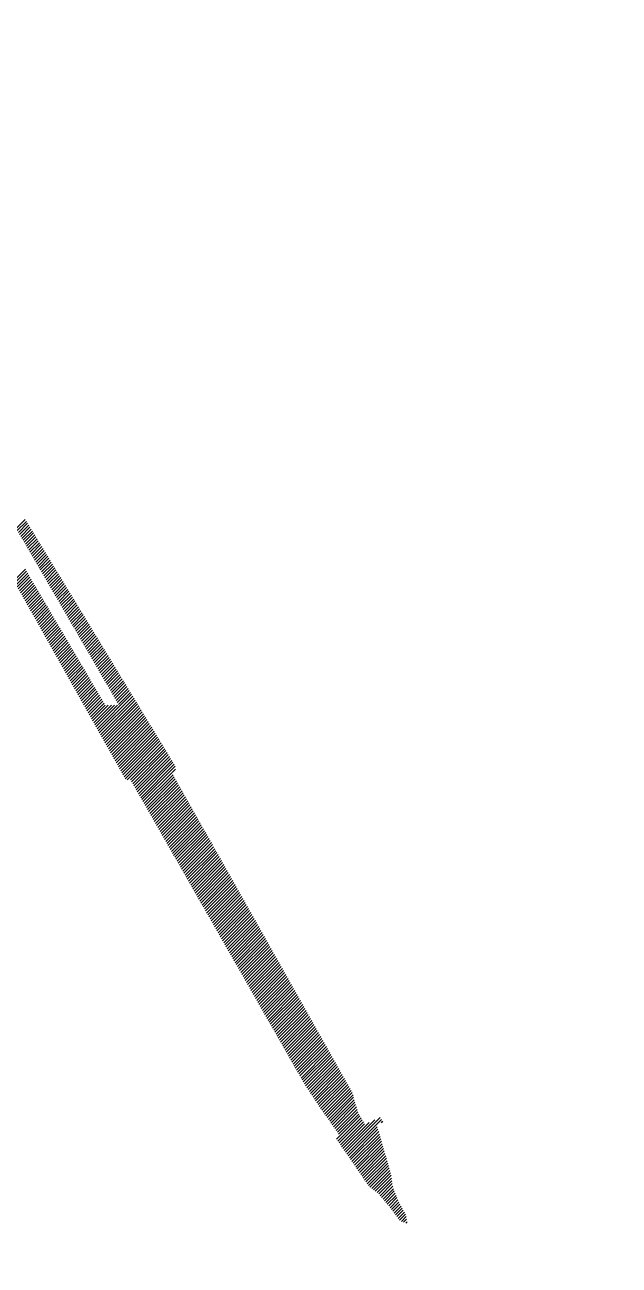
# Model space of a CAD drawing. Header units: metres. Extents: x 196582 to 208442, y 561446 to 572119.
# Drawn here: x 196722.96 to 196733.63, y 563631.65 to 563653.94 of the extents above; entities that cross this region are included whole.
import ezdxf

# ---------------------------------------------------------------- set-up
doc = ezdxf.new("R2010")
doc.units = ezdxf.units.M
doc.header["$MEASUREMENT"] = 0
doc.layers.add('M1204', color=7, linetype='Continuous')
picture_1 = doc.add_image_def('image1.ecw', size_in_pixel=(118525, 46520))

msp = doc.modelspace()

# ---------------------------------------------------------------- linework, layer by layer
at = {"layer": 'M1204'}
for p, q in [((196722.806, 563644.889), (196722.969, 563645.052)), ((196722.826, 563644.853), (196722.99, 563645.017)), ((196722.847, 563644.818), (196723.012, 563644.982)), ((196722.868, 563644.782), (196723.033, 563644.948)), ((196722.888, 563644.747), (196723.054, 563644.913)), ((196722.909, 563644.711), (196723.075, 563644.878)), ((196722.929, 563644.676), (196723.097, 563644.843)), ((196722.95, 563644.64), (196723.118, 563644.808)), ((196722.971, 563644.605), (196723.139, 563644.773)), ((196722.991, 563644.569), (196723.16, 563644.738)), ((196723.012, 563644.534), (196723.181, 563644.703)), ((196723.033, 563644.498), (196723.203, 563644.668)), ((196723.053, 563644.462), (196723.224, 563644.633)), ((196723.074, 563644.427), (196723.245, 563644.598)), ((196723.094, 563644.391), (196723.266, 563644.563)), ((196723.115, 563644.356), (196723.288, 563644.528)), ((196723.136, 563644.32), (196723.309, 563644.494)), ((196723.156, 563644.285), (196723.33, 563644.459)), ((196723.177, 563644.249), (196723.351, 563644.424)), ((196723.198, 563644.214), (196723.372, 563644.389)), ((196723.218, 563644.178), (196723.394, 563644.354)), ((196723.239, 563644.143), (196723.415, 563644.319)), ((196722.763, 563643.948), (196722.971, 563644.156)), ((196722.784, 563643.912), (196722.992, 563644.121)), ((196722.804, 563643.876), (196723.013, 563644.085)), ((196723.259, 563644.107), (196723.436, 563644.284)), ((196723.28, 563644.072), (196723.457, 563644.249)), ((196723.301, 563644.036), (196723.479, 563644.214)), ((196723.321, 563644.001), (196723.5, 563644.179)), ((196723.342, 563643.965), (196723.521, 563644.144)), ((196723.363, 563643.93), (196723.542, 563644.109)), ((196723.383, 563643.894), (196723.563, 563644.075)), ((196722.824, 563643.84), (196723.033, 563644.05)), ((196722.844, 563643.804), (196723.054, 563644.014)), ((196722.864, 563643.768), (196723.075, 563643.979)), ((196722.885, 563643.733), (196723.096, 563643.944)), ((196722.905, 563643.697), (196723.117, 563643.908)), ((196722.925, 563643.661), (196723.137, 563643.873)), ((196723.404, 563643.859), (196723.585, 563644.04)), ((196723.424, 563643.823), (196723.606, 563644.005)), ((196723.445, 563643.788), (196723.627, 563643.97)), ((196723.466, 563643.752), (196723.648, 563643.935)), ((196723.486, 563643.717), (196723.67, 563643.9)), ((196723.507, 563643.681), (196723.691, 563643.865)), ((196722.945, 563643.625), (196723.158, 563643.838)), ((196722.965, 563643.589), (196723.179, 563643.802)), ((196722.986, 563643.553), (196723.2, 563643.767)), ((196723.006, 563643.517), (196723.22, 563643.732)), ((196723.026, 563643.481), (196723.241, 563643.696)), ((196723.046, 563643.445), (196723.262, 563643.661)), ((196723.066, 563643.409), (196723.283, 563643.625)), ((196723.528, 563643.646), (196723.712, 563643.83)), ((196723.548, 563643.61), (196723.733, 563643.795)), ((196723.569, 563643.575), (196723.754, 563643.76)), ((196723.589, 563643.539), (196723.776, 563643.725)), ((196723.61, 563643.504), (196723.797, 563643.69)), ((196723.631, 563643.468), (196723.818, 563643.655)), ((196723.087, 563643.373), (196723.304, 563643.59)), ((196723.107, 563643.337), (196723.324, 563643.555)), ((196723.127, 563643.301), (196723.345, 563643.519)), ((196723.147, 563643.265), (196723.366, 563643.484)), ((196723.168, 563643.229), (196723.387, 563643.449)), ((196723.188, 563643.194), (196723.407, 563643.413)), ((196723.651, 563643.432), (196723.839, 563643.621)), ((196723.672, 563643.397), (196723.861, 563643.586)), ((196723.693, 563643.361), (196723.882, 563643.551)), ((196723.713, 563643.326), (196723.903, 563643.516)), ((196723.734, 563643.29), (196723.924, 563643.481)), ((196723.754, 563643.255), (196723.945, 563643.446)), ((196723.775, 563643.219), (196723.967, 563643.411)), ((196723.208, 563643.158), (196723.428, 563643.378)), ((196723.228, 563643.122), (196723.449, 563643.343)), ((196723.248, 563643.086), (196723.47, 563643.307)), ((196723.269, 563643.05), (196723.491, 563643.272)), ((196723.289, 563643.014), (196723.511, 563643.236)), ((196723.309, 563642.978), (196723.532, 563643.201)), ((196723.796, 563643.184), (196723.988, 563643.376)), ((196723.816, 563643.148), (196724.009, 563643.341)), ((196723.837, 563643.113), (196724.03, 563643.306)), ((196723.858, 563643.077), (196724.052, 563643.271)), ((196723.878, 563643.042), (196724.073, 563643.236)), ((196723.899, 563643.006), (196724.094, 563643.201)), ((196723.329, 563642.942), (196723.553, 563643.166)), ((196723.349, 563642.906), (196723.574, 563643.13)), ((196723.37, 563642.87), (196723.594, 563643.095)), ((196723.39, 563642.834), (196723.615, 563643.06)), ((196723.41, 563642.798), (196723.636, 563643.024)), ((196723.43, 563642.762), (196723.657, 563642.989)), ((196723.919, 563642.971), (196724.115, 563643.167)), ((196723.94, 563642.935), (196724.136, 563643.132)), ((196723.961, 563642.9), (196724.158, 563643.097)), ((196723.981, 563642.864), (196724.179, 563643.062)), ((196724.002, 563642.829), (196724.2, 563643.027)), ((196724.022, 563642.793), (196724.221, 563642.992)), ((196724.043, 563642.758), (196724.242, 563642.957)), ((196723.451, 563642.726), (196723.678, 563642.954)), ((196723.471, 563642.691), (196723.698, 563642.918)), ((196723.491, 563642.655), (196723.719, 563642.883)), ((196723.511, 563642.619), (196723.74, 563642.847)), ((196723.531, 563642.583), (196723.761, 563642.812)), ((196723.552, 563642.547), (196723.781, 563642.777)), ((196723.572, 563642.511), (196723.802, 563642.741)), ((196724.064, 563642.722), (196724.264, 563642.922)), ((196724.084, 563642.687), (196724.285, 563642.887)), ((196724.105, 563642.651), (196724.306, 563642.852)), ((196724.126, 563642.616), (196724.327, 563642.817)), ((196724.146, 563642.58), (196724.349, 563642.782)), ((196724.167, 563642.545), (196724.37, 563642.747)), ((196723.592, 563642.475), (196723.823, 563642.706)), ((196723.612, 563642.439), (196723.844, 563642.671)), ((196723.632, 563642.403), (196723.865, 563642.635)), ((196723.653, 563642.367), (196723.885, 563642.6)), ((196723.673, 563642.331), (196723.906, 563642.564)), ((196723.693, 563642.295), (196723.927, 563642.529)), ((196724.187, 563642.509), (196724.391, 563642.713)), ((196724.208, 563642.474), (196724.412, 563642.678)), ((196724.229, 563642.438), (196724.433, 563642.643)), ((196724.249, 563642.402), (196724.455, 563642.608)), ((196724.27, 563642.367), (196724.476, 563642.573)), ((196724.291, 563642.331), (196724.497, 563642.538)), ((196723.713, 563642.259), (196723.948, 563642.494)), ((196723.733, 563642.223), (196723.968, 563642.458)), ((196723.754, 563642.187), (196723.989, 563642.423)), ((196723.774, 563642.152), (196724.01, 563642.388)), ((196723.794, 563642.116), (196724.031, 563642.352)), ((196723.814, 563642.08), (196724.052, 563642.317)), ((196724.311, 563642.296), (196724.518, 563642.503)), ((196724.332, 563642.26), (196724.54, 563642.468)), ((196724.352, 563642.225), (196724.561, 563642.433)), ((196724.373, 563642.189), (196724.582, 563642.398)), ((196724.394, 563642.154), (196724.603, 563642.363)), ((196724.414, 563642.118), (196724.624, 563642.328)), ((196724.435, 563642.083), (196724.646, 563642.294)), ((196723.835, 563642.044), (196724.072, 563642.282)), ((196723.855, 563642.008), (196724.093, 563642.246)), ((196723.875, 563641.972), (196724.114, 563642.211)), ((196723.895, 563641.936), (196724.135, 563642.175)), ((196723.915, 563641.9), (196724.155, 563642.14)), ((196723.936, 563641.864), (196724.176, 563642.105)), ((196723.956, 563641.828), (196724.197, 563642.069)), ((196724.456, 563642.047), (196724.667, 563642.259)), ((196724.476, 563642.012), (196724.688, 563642.224)), ((196724.497, 563641.976), (196724.709, 563642.189)), ((196724.517, 563641.941), (196724.731, 563642.154)), ((196724.538, 563641.905), (196724.752, 563642.119)), ((196724.559, 563641.87), (196724.773, 563642.084)), ((196723.976, 563641.792), (196724.218, 563642.034)), ((196723.996, 563641.756), (196724.239, 563641.999)), ((196724.016, 563641.72), (196724.259, 563641.963)), ((196724.037, 563641.684), (196724.28, 563641.928)), ((196724.057, 563641.649), (196724.301, 563641.893)), ((196724.077, 563641.613), (196724.322, 563641.857)), ((196724.259, 563641.289), (196724.879, 563641.909)), ((196724.279, 563641.253), (196724.9, 563641.874)), ((196724.579, 563641.834), (196724.794, 563642.049)), ((196724.6, 563641.799), (196724.815, 563642.014)), ((196724.621, 563641.763), (196724.837, 563641.979)), ((196724.641, 563641.728), (196724.858, 563641.944)), ((196724.097, 563641.577), (196724.342, 563641.822)), ((196724.117, 563641.541), (196724.363, 563641.786)), ((196724.138, 563641.505), (196724.384, 563641.751)), ((196724.158, 563641.469), (196724.405, 563641.716)), ((196724.178, 563641.433), (196724.459, 563641.713)), ((196724.198, 563641.397), (196724.515, 563641.713)), ((196724.219, 563641.361), (196724.571, 563641.713)), ((196724.239, 563641.325), (196724.627, 563641.713)), ((196724.299, 563641.217), (196724.922, 563641.84)), ((196724.32, 563641.181), (196724.943, 563641.805)), ((196724.34, 563641.145), (196724.964, 563641.77)), ((196724.36, 563641.11), (196724.985, 563641.735)), ((196724.38, 563641.074), (196725.006, 563641.7)), ((196724.4, 563641.038), (196725.028, 563641.665)), ((196724.421, 563641.002), (196725.049, 563641.63)), ((196724.441, 563640.966), (196725.07, 563641.595)), ((196724.461, 563640.93), (196725.091, 563641.56)), ((196724.481, 563640.894), (196725.113, 563641.525)), ((196724.501, 563640.858), (196725.134, 563641.49)), ((196724.522, 563640.822), (196725.155, 563641.455)), ((196724.542, 563640.786), (196725.176, 563641.42)), ((196724.562, 563640.75), (196725.197, 563641.386)), ((196724.582, 563640.714), (196725.219, 563641.351)), ((196724.603, 563640.678), (196725.24, 563641.316)), ((196724.623, 563640.642), (196725.261, 563641.281)), ((196724.643, 563640.607), (196725.282, 563641.246)), ((196724.663, 563640.571), (196725.304, 563641.211)), ((196724.683, 563640.535), (196725.325, 563641.176)), ((196724.704, 563640.499), (196725.346, 563641.141)), ((196724.724, 563640.463), (196725.367, 563641.106)), ((196724.744, 563640.427), (196725.388, 563641.071)), ((196724.764, 563640.391), (196725.41, 563641.036)), ((196724.801, 563640.372), (196725.431, 563641.001)), ((196724.857, 563640.372), (196725.452, 563640.966)), ((196724.879, 563640.337), (196725.473, 563640.932)), ((196724.899, 563640.301), (196725.495, 563640.897)), ((196724.92, 563640.266), (196725.516, 563640.862)), ((196724.94, 563640.23), (196725.537, 563640.827)), ((196724.96, 563640.194), (196725.558, 563640.792)), ((196724.981, 563640.158), (196725.579, 563640.757)), ((196725.001, 563640.123), (196725.601, 563640.722)), ((196725.022, 563640.087), (196725.622, 563640.687)), ((196725.042, 563640.051), (196725.643, 563640.652)), ((196725.063, 563640.016), (196725.664, 563640.617)), ((196725.608, 563640.505), (196725.67, 563640.566)), ((196725.083, 563639.98), (196725.603, 563640.5)), ((196725.103, 563639.944), (196725.623, 563640.464)), ((196725.124, 563639.908), (196725.643, 563640.428)), ((196725.144, 563639.873), (196725.663, 563640.392)), ((196725.165, 563639.837), (196725.684, 563640.356)), ((196725.185, 563639.801), (196725.704, 563640.32)), ((196725.205, 563639.765), (196725.724, 563640.284)), ((196725.226, 563639.73), (196725.744, 563640.248)), ((196725.246, 563639.694), (196725.765, 563640.212)), ((196725.267, 563639.658), (196725.785, 563640.176)), ((196725.287, 563639.623), (196725.805, 563640.141)), ((196725.308, 563639.587), (196725.825, 563640.105)), ((196725.328, 563639.551), (196725.846, 563640.069)), ((196725.348, 563639.515), (196725.866, 563640.033)), ((196725.369, 563639.48), (196725.886, 563639.997)), ((196725.389, 563639.444), (196725.906, 563639.961)), ((196725.41, 563639.408), (196725.927, 563639.925)), ((196725.43, 563639.373), (196725.947, 563639.889)), ((196725.45, 563639.337), (196725.967, 563639.853)), ((196725.471, 563639.301), (196725.987, 563639.817)), ((196725.491, 563639.265), (196726.007, 563639.782)), ((196725.512, 563639.23), (196726.028, 563639.746)), ((196725.532, 563639.194), (196726.048, 563639.71)), ((196725.553, 563639.158), (196726.068, 563639.674)), ((196725.573, 563639.122), (196726.088, 563639.638)), ((196725.593, 563639.087), (196726.109, 563639.602)), ((196725.614, 563639.051), (196726.129, 563639.566)), ((196725.634, 563639.015), (196726.149, 563639.53)), ((196725.655, 563638.98), (196726.169, 563639.494)), ((196725.675, 563638.944), (196726.19, 563639.458)), ((196725.696, 563638.908), (196726.21, 563639.423)), ((196725.716, 563638.872), (196726.23, 563639.387)), ((196725.736, 563638.837), (196726.25, 563639.351)), ((196725.757, 563638.801), (196726.271, 563639.315)), ((196725.777, 563638.765), (196726.291, 563639.279)), ((196725.798, 563638.73), (196726.311, 563639.243)), ((196725.818, 563638.694), (196726.331, 563639.207)), ((196725.838, 563638.658), (196726.352, 563639.171)), ((196725.859, 563638.622), (196726.372, 563639.135)), ((196725.879, 563638.587), (196726.392, 563639.099)), ((196725.9, 563638.551), (196726.412, 563639.064)), ((196725.92, 563638.515), (196726.433, 563639.028)), ((196725.941, 563638.479), (196726.453, 563638.992)), ((196725.961, 563638.444), (196726.473, 563638.956)), ((196725.981, 563638.408), (196726.493, 563638.92)), ((196726.002, 563638.372), (196726.514, 563638.884)), ((196726.022, 563638.337), (196726.534, 563638.848)), ((196726.043, 563638.301), (196726.554, 563638.812)), ((196726.063, 563638.265), (196726.574, 563638.776)), ((196726.083, 563638.229), (196726.595, 563638.74)), ((196726.104, 563638.194), (196726.615, 563638.705)), ((196726.124, 563638.158), (196726.635, 563638.669)), ((196726.145, 563638.122), (196726.655, 563638.633)), ((196726.165, 563638.087), (196726.675, 563638.597)), ((196726.186, 563638.051), (196726.696, 563638.561)), ((196726.206, 563638.015), (196726.716, 563638.525)), ((196726.226, 563637.979), (196726.736, 563638.489)), ((196726.247, 563637.944), (196726.756, 563638.453)), ((196726.267, 563637.908), (196726.777, 563638.417)), ((196726.288, 563637.872), (196726.797, 563638.381)), ((196726.308, 563637.836), (196726.817, 563638.346)), ((196726.329, 563637.801), (196726.837, 563638.31)), ((196726.349, 563637.765), (196726.858, 563638.274)), ((196726.369, 563637.729), (196726.878, 563638.238)), ((196726.39, 563637.694), (196726.898, 563638.202)), ((196726.41, 563637.658), (196726.918, 563638.166)), ((196726.431, 563637.622), (196726.939, 563638.13)), ((196726.451, 563637.586), (196726.959, 563638.094)), ((196726.471, 563637.551), (196726.979, 563638.058)), ((196726.492, 563637.515), (196726.999, 563638.022)), ((196726.512, 563637.479), (196727.02, 563637.987)), ((196726.533, 563637.443), (196727.04, 563637.951)), ((196726.553, 563637.408), (196727.06, 563637.915)), ((196726.574, 563637.372), (196727.08, 563637.879)), ((196726.594, 563637.336), (196727.101, 563637.843)), ((196726.614, 563637.301), (196727.121, 563637.807)), ((196726.635, 563637.265), (196727.141, 563637.771)), ((196726.655, 563637.229), (196727.161, 563637.735)), ((196726.676, 563637.193), (196727.182, 563637.699)), ((196726.696, 563637.158), (196727.202, 563637.663)), ((196726.716, 563637.122), (196727.222, 563637.628)), ((196726.737, 563637.086), (196727.242, 563637.592)), ((196726.757, 563637.051), (196727.263, 563637.556)), ((196726.778, 563637.015), (196727.283, 563637.52)), ((196726.798, 563636.979), (196727.303, 563637.484)), ((196726.819, 563636.943), (196727.323, 563637.448)), ((196726.839, 563636.908), (196727.343, 563637.412)), ((196726.859, 563636.872), (196727.364, 563637.376)), ((196726.88, 563636.836), (196727.384, 563637.34)), ((196726.9, 563636.8), (196727.404, 563637.304)), ((196726.921, 563636.765), (196727.424, 563637.269)), ((196726.941, 563636.729), (196727.445, 563637.233)), ((196726.961, 563636.693), (196727.465, 563637.197)), ((196726.982, 563636.658), (196727.485, 563637.161)), ((196727.002, 563636.622), (196727.505, 563637.125)), ((196727.023, 563636.586), (196727.526, 563637.089)), ((196727.043, 563636.55), (196727.546, 563637.053)), ((196727.064, 563636.515), (196727.566, 563637.017)), ((196727.084, 563636.479), (196727.586, 563636.981)), ((196727.104, 563636.443), (196727.607, 563636.945)), ((196727.125, 563636.408), (196727.627, 563636.91)), ((196727.145, 563636.372), (196727.647, 563636.874)), ((196727.166, 563636.336), (196727.667, 563636.838)), ((196727.186, 563636.3), (196727.688, 563636.802)), ((196727.207, 563636.265), (196727.708, 563636.766)), ((196727.227, 563636.229), (196727.728, 563636.73)), ((196727.247, 563636.193), (196727.748, 563636.694)), ((196727.268, 563636.157), (196727.769, 563636.658)), ((196727.288, 563636.122), (196727.789, 563636.622)), ((196727.309, 563636.086), (196727.809, 563636.586)), ((196727.329, 563636.05), (196727.829, 563636.551)), ((196727.349, 563636.015), (196727.85, 563636.515)), ((196727.37, 563635.979), (196727.87, 563636.479)), ((196727.39, 563635.943), (196727.89, 563636.443)), ((196727.411, 563635.907), (196727.91, 563636.407)), ((196727.431, 563635.872), (196727.931, 563636.371)), ((196727.452, 563635.836), (196727.951, 563636.335)), ((196727.472, 563635.8), (196727.971, 563636.299)), ((196727.492, 563635.765), (196727.991, 563636.263)), ((196727.513, 563635.729), (196728.011, 563636.227)), ((196727.533, 563635.693), (196728.032, 563636.192)), ((196727.554, 563635.657), (196728.052, 563636.156)), ((196727.574, 563635.622), (196728.072, 563636.12)), ((196727.594, 563635.586), (196728.092, 563636.084)), ((196727.615, 563635.55), (196728.113, 563636.048)), ((196727.635, 563635.514), (196728.133, 563636.012)), ((196727.656, 563635.479), (196728.153, 563635.976)), ((196727.676, 563635.443), (196728.173, 563635.94)), ((196727.697, 563635.407), (196728.194, 563635.904)), ((196727.717, 563635.372), (196728.214, 563635.868)), ((196727.737, 563635.336), (196728.234, 563635.833)), ((196727.758, 563635.3), (196728.254, 563635.797)), ((196727.778, 563635.264), (196728.275, 563635.761)), ((196727.799, 563635.229), (196728.295, 563635.725)), ((196727.819, 563635.193), (196728.315, 563635.689)), ((196727.839, 563635.157), (196728.335, 563635.653)), ((196727.86, 563635.121), (196728.356, 563635.617)), ((196727.88, 563635.086), (196728.376, 563635.581)), ((196727.901, 563635.05), (196728.396, 563635.545)), ((196727.921, 563635.014), (196728.416, 563635.509)), ((196727.942, 563634.979), (196728.437, 563635.474)), ((196727.962, 563634.943), (196728.457, 563635.438)), ((196727.982, 563634.907), (196728.477, 563635.402)), ((196728.004, 563634.873), (196728.497, 563635.366)), ((196728.027, 563634.839), (196728.518, 563635.33)), ((196728.049, 563634.805), (196728.538, 563635.294)), ((196728.071, 563634.772), (196728.558, 563635.258)), ((196728.094, 563634.738), (196728.578, 563635.222)), ((196728.116, 563634.704), (196728.599, 563635.186)), ((196728.138, 563634.67), (196728.619, 563635.15)), ((196728.161, 563634.636), (196728.639, 563635.115)), ((196728.183, 563634.602), (196728.659, 563635.079)), ((196728.205, 563634.569), (196728.679, 563635.043)), ((196728.228, 563634.535), (196728.7, 563635.007)), ((196728.25, 563634.501), (196728.72, 563634.971)), ((196728.272, 563634.467), (196728.74, 563634.935)), ((196728.295, 563634.433), (196728.76, 563634.899)), ((196728.317, 563634.4), (196728.781, 563634.863)), ((196728.341, 563634.367), (196728.801, 563634.827)), ((196728.365, 563634.335), (196728.821, 563634.792)), ((196728.388, 563634.302), (196728.841, 563634.756)), ((196728.412, 563634.27), (196728.855, 563634.713)), ((196728.436, 563634.237), (196728.866, 563634.668)), ((196728.459, 563634.205), (196728.877, 563634.623)), ((196728.483, 563634.172), (196728.889, 563634.578)), ((196728.506, 563634.139), (196728.902, 563634.536)), ((196728.528, 563634.106), (196728.916, 563634.493)), ((196728.551, 563634.072), (196728.929, 563634.45)), ((196728.559, 563633.912), (196728.979, 563634.332)), ((196728.574, 563634.039), (196728.943, 563634.408)), ((196728.582, 563633.879), (196729, 563634.296)), ((196728.597, 563634.006), (196728.959, 563634.367)), ((196728.697, 563633.713), (196729.246, 563634.262)), ((196728.72, 563633.68), (196729.343, 563634.302)), ((196728.743, 563633.646), (196729.367, 563634.271)), ((196728.605, 563633.846), (196729.02, 563634.261)), ((196728.628, 563633.812), (196729.041, 563634.225)), ((196728.651, 563633.779), (196729.062, 563634.19)), ((196728.674, 563633.746), (196729.144, 563634.216)), ((196728.766, 563633.613), (196729.29, 563634.138)), ((196728.789, 563633.58), (196729.303, 563634.094)), ((196728.812, 563633.547), (196729.316, 563634.051)), ((196729.364, 563634.211), (196729.392, 563634.24)), ((196728.835, 563633.514), (196729.328, 563634.007)), ((196728.858, 563633.481), (196729.341, 563633.964)), ((196728.881, 563633.447), (196729.353, 563633.92)), ((196728.903, 563633.414), (196729.366, 563633.877)), ((196728.926, 563633.381), (196729.379, 563633.833)), ((196728.949, 563633.347), (196729.391, 563633.79)), ((196728.972, 563633.314), (196729.404, 563633.746)), ((196728.994, 563633.28), (196729.417, 563633.703)), ((196729.017, 563633.247), (196729.429, 563633.659)), ((196729.04, 563633.214), (196729.442, 563633.616)), ((196729.063, 563633.18), (196729.454, 563633.572)), ((196729.085, 563633.147), (196729.467, 563633.528)), ((196729.108, 563633.113), (196729.48, 563633.485)), ((196729.131, 563633.08), (196729.492, 563633.441)), ((196729.159, 563633.052), (196729.505, 563633.398)), ((196729.191, 563633.028), (196729.518, 563633.354)), ((196729.223, 563633.004), (196729.53, 563633.311)), ((196729.255, 563632.98), (196729.541, 563633.266)), ((196729.287, 563632.956), (196729.548, 563633.216)), ((196729.317, 563632.93), (196729.555, 563633.167)), ((196729.343, 563632.899), (196729.561, 563633.118)), ((196729.369, 563632.869), (196729.568, 563633.068)), ((196729.394, 563632.838), (196729.581, 563633.025)), ((196729.42, 563632.808), (196729.597, 563632.985)), ((196729.446, 563632.777), (196729.613, 563632.945)), ((196729.471, 563632.747), (196729.629, 563632.904)), ((196729.496, 563632.715), (196729.644, 563632.864)), ((196729.52, 563632.683), (196729.66, 563632.823)), ((196729.544, 563632.651), (196729.676, 563632.783)), ((196729.568, 563632.619), (196729.696, 563632.747)), ((196729.592, 563632.587), (196729.717, 563632.711)), ((196729.616, 563632.555), (196729.737, 563632.676)), ((196729.64, 563632.523), (196729.757, 563632.64)), ((196729.664, 563632.491), (196729.778, 563632.604)), ((196729.688, 563632.458), (196729.798, 563632.568)), ((196729.723, 563632.437), (196729.809, 563632.523)), ((196729.764, 563632.422), (196729.818, 563632.476)), ((196729.804, 563632.406), (196729.826, 563632.428))]:
    msp.add_line(p, q, dxfattribs=at)

# ---------------------------------------------------------------- pictures from other files: only their frames are drawn
image = msp.add_image(picture_1, insert=(196589.825, 561446.344), size_in_units=(11852.5, 4652))
image.dxf.flags = 7

doc.saveas('drawing.dxf')
